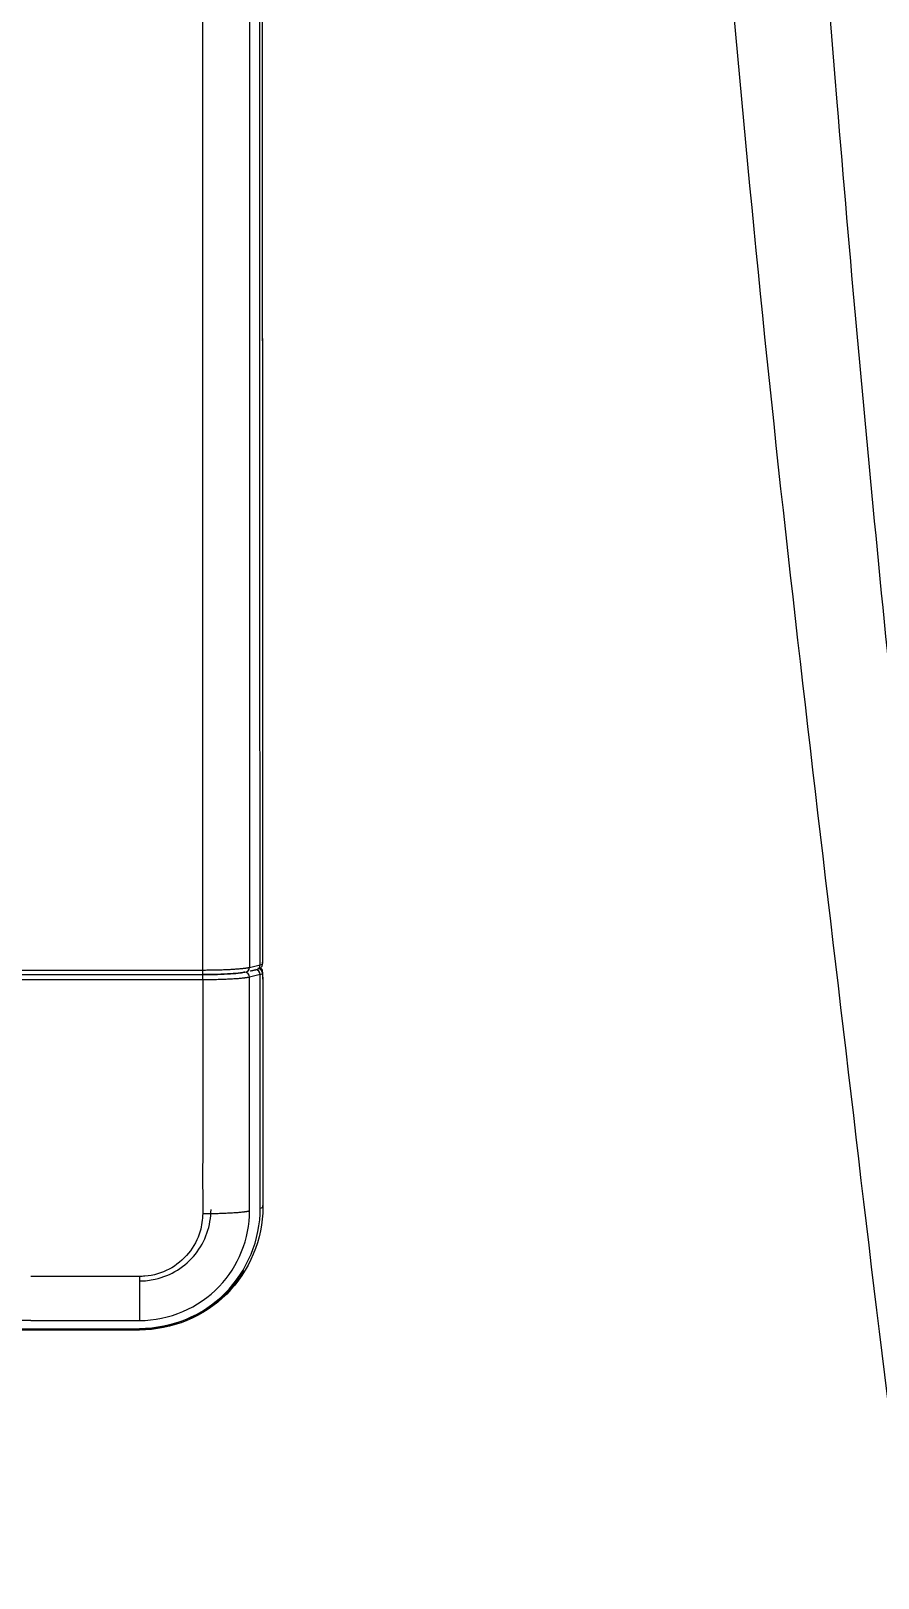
# Model space of a CAD drawing. Header units: millimetres. Extents: x 28 to 2369, y -329 to 1679.
# Drawn here: x 1005.4 to 1039.7, y 1072.5 to 1135.2 of the extents above; entities that cross this region are included whole.
import ezdxf

# ---------------------------------------------------------------- set-up
doc = ezdxf.new("R2010")
doc.units = ezdxf.units.MM
doc.layers.add('1LINE', color=7, linetype='CONTINUOUS')

msp = doc.modelspace()

# ---------------------------------------------------------------- linework, layer by layer
at = {"layer": '1LINE'}
for p, q in [((1014.757, 1097.451), (1014.757, 1097.507)), ((962.209, 1097.19), (1012.326, 1097.19)), ((962.209, 1097.006), (1012.326, 1097.006)), ((1012.326, 1096.791), (962.209, 1096.791)), ((1012.326, 1097.006), (1012.326, 1097.19)), ((1012.326, 1097.006), (1012.326, 1097.006)), ((1012.326, 1096.791), (1012.326, 1097.006)), ((1014.757, 1097.108), (1014.757, 1097.053))]:
    msp.add_line(p, q, dxfattribs=at)
for centre, major_axis, ratio, start_param, end_param in [((1014.465, 1097.406), (0.046, -0.195), 0.945699, 0.000306, 1.324479), ((1014.557, 1097.052), (0.2, 0), 0.996854, 0.000648, 1.570796), ((1014.465, 1097.007), (0.046, -0.195), 0.945699, 1.324479, 2.821217)]:
    msp.add_ellipse(centre, major_axis=major_axis, ratio=ratio, start_param=start_param, end_param=end_param, dxfattribs=at)
for points, knots in [([(1224.776, 844.683), (1212.04, 844.676), (1199.232, 846.913), (1175.255, 854.472), (1163.931, 859.799), (1147.735, 869.631), (1142.456, 873.239), (1132.448, 880.928), (1127.681, 885.023), (1118.579, 893.668), (1114.242, 898.216), (1105.95, 907.714), (1101.979, 912.687), (1090.767, 927.939), (1084.203, 938.582), (1075.751, 955.273), (1073.247, 961.001), (1069.512, 969.601), (1068.291, 972.48), (1066.124, 978.383), (1065.154, 981.394), (1063.19, 987.402), (1062.155, 990.385), (1060.174, 996.382), (1059.264, 999.408), (1056.73, 1008.532), (1055.294, 1014.654), (1052.921, 1023.798), (1052.192, 1026.856), (1050.933, 1033.003), (1050.37, 1036.086), (1048.639, 1045.329), (1047.496, 1051.491), (1045.901, 1060.75), (1045.399, 1063.841), (1044.549, 1070.046), (1044.179, 1073.157), (1043.063, 1082.488), (1042.342, 1088.71), (1040.305, 1107.393), (1039.061, 1119.861), (1035.998, 1157.349), (1034.841, 1182.341), (1034.133, 1219.818), (1033.983, 1232.305), (1033.652, 1257.265), (1033.503, 1269.738), (1033.254, 1294.665), (1033.192, 1307.121), (1033.275, 1321.123), (1033.286, 1322.679), (1033.311, 1325.79), (1033.317, 1327.353), (1033.397, 1331.981), (1033.494, 1335.019), (1033.901, 1343.774), (1034.327, 1349.212), (1034.931, 1354.113)], [0, 0, 0, 0, 0.0625, 0.0625, 0.125, 0.125, 0.15625, 0.15625, 0.1875, 0.1875, 0.21875, 0.21875, 0.25, 0.25, 0.3125, 0.3125, 0.34375, 0.34375, 0.359375, 0.359375, 0.375, 0.375, 0.390625, 0.390625, 0.40625, 0.40625, 0.4375, 0.4375, 0.453125, 0.453125, 0.46875, 0.46875, 0.5, 0.5, 0.515625, 0.515625, 0.53125, 0.53125, 0.5625, 0.5625, 0.625, 0.625, 0.75, 0.75, 0.8125, 0.8125, 0.875, 0.875, 0.9375, 0.9375, 0.945313, 0.945313, 0.953125, 0.953125, 0.96875, 0.96875, 1, 1, 1, 1]), ([(1012.326, 1097.19), (1012.326, 1141.604), (1012.326, 1186.018), (1012.326, 1252.687), (1012.326, 1274.941), (1012.326, 1308.427), (1012.326, 1319.659), (1012.326, 1332.295), (1012.326, 1333.699), (1012.326, 1335.804), (1012.324, 1336.507), (1012.331, 1337.316), (1012.33, 1337.424), (1012.326, 1337.532)], [0, 0, 0, 0, 0.554389, 0.554389, 0.832173, 0.832173, 0.972371, 0.972371, 0.989896, 0.989896, 0.998658, 0.998658, 1, 1, 1, 1]), ([(1014.654, 1097.401), (1014.654, 1098.546), (1014.653, 1099.69), (1014.649, 1105.68), (1014.646, 1110.525), (1014.642, 1120.215), (1014.64, 1125.06), (1014.637, 1131.017), (1014.637, 1132.129), (1014.634, 1140.106), (1014.632, 1146.971), (1014.63, 1157.269), (1014.629, 1160.701), (1014.628, 1170.999), (1014.627, 1177.865), (1014.627, 1188.163), (1014.627, 1191.596), (1014.627, 1201.894), (1014.627, 1208.76), (1014.628, 1219.058), (1014.629, 1222.491), (1014.63, 1232.79), (1014.631, 1239.655), (1014.634, 1249.954), (1014.634, 1253.387), (1014.637, 1263.686), (1014.639, 1270.552), (1014.642, 1280.851), (1014.643, 1284.284), (1014.645, 1291.15), (1014.646, 1294.583), (1014.65, 1304.882), (1014.652, 1311.748), (1014.656, 1322.047), (1014.658, 1325.48), (1014.66, 1330.63), (1014.66, 1332.347), (1014.662, 1334.921), (1014.662, 1335.78), (1014.662, 1337.006), (1014.663, 1337.375), (1014.663, 1337.743)], [0, 0, 0, 0, 0.014291, 0.014291, 0.074774, 0.074774, 0.135257, 0.135257, 0.149141, 0.149141, 0.234838, 0.234838, 0.277687, 0.277687, 0.363384, 0.363384, 0.406233, 0.406233, 0.49193, 0.49193, 0.534779, 0.534779, 0.620476, 0.620476, 0.663325, 0.663325, 0.749022, 0.749022, 0.791871, 0.791871, 0.83472, 0.83472, 0.920417, 0.920417, 0.963266, 0.963266, 0.98469, 0.98469, 0.995402, 0.995402, 1, 1, 1, 1]), ([(1014.765, 1337.792), (1014.765, 1336.463), (1014.764, 1335.134), (1014.761, 1328.488), (1014.759, 1323.17), (1014.749, 1296.585), (1014.742, 1275.317), (1014.732, 1232.783), (1014.729, 1211.516), (1014.73, 1188.426), (1014.73, 1186.603), (1014.73, 1177.915), (1014.731, 1171.05), (1014.732, 1160.752), (1014.733, 1157.319), (1014.735, 1147.022), (1014.737, 1140.157), (1014.74, 1129.86), (1014.742, 1126.427), (1014.746, 1116.13), (1014.75, 1109.266), (1014.755, 1100.751), (1014.756, 1099.101), (1014.757, 1097.451)], [0, 0, 0, 0, 0.016591, 0.016591, 0.082954, 0.082954, 0.348406, 0.348406, 0.613859, 0.613859, 0.636615, 0.636615, 0.722311, 0.722311, 0.76516, 0.76516, 0.850856, 0.850856, 0.893704, 0.893704, 0.979401, 0.979401, 1, 1, 1, 1]), ([(1160.839, 861.848), (1155.25, 864.558), (1149.817, 867.652), (1136.858, 876.263), (1129.628, 882.209), (1115.892, 895.022), (1109.367, 901.924), (1097.368, 916.336), (1091.861, 923.881), (1081.81, 939.639), (1077.259, 947.869), (1069.239, 964.978), (1065.869, 973.724), (1056.644, 1000.225), (1051.544, 1018.205), (1045.491, 1045.652), (1043.734, 1054.892), (1040.819, 1073.484), (1039.7, 1082.825), (1037.508, 1101.511), (1036.369, 1110.851), (1034.402, 1129.556), (1033.561, 1138.919), (1031.336, 1167.032), (1030.306, 1185.809), (1029.71, 1204.621)], [0, 0, 0, 0, 0.048122, 0.048122, 0.121344, 0.121344, 0.194565, 0.194565, 0.267786, 0.267786, 0.341008, 0.341008, 0.414229, 0.414229, 0.560672, 0.560672, 0.633893, 0.633893, 0.707115, 0.707115, 0.780336, 0.780336, 0.853557, 0.853557, 1, 1, 1, 1]), ([(1014.507, 1097.213), (1014.534, 1097.216), (1014.592, 1097.235), (1014.664, 1097.263), (1014.734, 1097.345), (1014.762, 1097.413), (1014.756, 1097.446), (1014.755, 1097.449)], [0, 0, 0, 0, 0.311832, 0.6525, 0.82006, 0.982611, 1, 1, 1, 1]), ([(1014.654, 1097.401), (1014.697, 1097.411), (1014.726, 1097.421), (1014.752, 1097.438), (1014.757, 1097.445), (1014.757, 1097.451)], [0, 0, 0, 0, 0.626328, 0.626328, 1, 1, 1, 1]), ([(1014.757, 1097.108), (1014.757, 1097.131), (1014.753, 1097.153), (1014.738, 1097.195), (1014.727, 1097.215), (1014.699, 1097.25), (1014.682, 1097.266), (1014.663, 1097.277)], [0, 0, 0, 0, 0.333509, 0.333509, 0.667019, 0.667019, 1, 1, 1, 1]), ([(1012.326, 1096.791), (1012.326, 1095.848), (1012.326, 1094.905), (1012.326, 1092.558), (1012.326, 1091.154), (1012.326, 1089.048), (1012.323, 1088.346), (1012.33, 1087.537), (1012.33, 1087.429), (1012.326, 1087.321)], [0, 0, 0, 0, 0.298766, 0.298766, 0.743555, 0.743555, 0.96595, 0.96595, 1, 1, 1, 1]), ([(1012.326, 1097.006), (1012.527, 1097.006), (1012.731, 1097.009), (1013.111, 1097.02), (1013.293, 1097.028), (1013.607, 1097.048), (1013.745, 1097.06), (1013.927, 1097.083), (1013.988, 1097.093), (1014.033, 1097.104)], [0, 0, 0, 0, 0.27035, 0.27035, 0.5407, 0.5407, 0.811049, 0.811049, 1, 1, 1, 1]), ([(1014.034, 1097.104), (1013.989, 1097.093), (1013.927, 1097.083), (1013.746, 1097.06), (1013.608, 1097.048), (1013.293, 1097.028), (1013.112, 1097.02), (1012.732, 1097.009), (1012.527, 1097.006), (1012.326, 1097.006)], [0, 0, 0, 0, 0.188951, 0.188951, 0.4593, 0.4593, 0.72965, 0.72965, 1, 1, 1, 1]), ([(1014.757, 1097.053), (1014.757, 1097.042), (1014.744, 1097.031), (1014.701, 1097.014), (1014.68, 1097.008), (1014.655, 1097.002)], [0, 0, 0, 0, 0.626328, 0.626328, 1, 1, 1, 1]), ([(1014.661, 1087.536), (1014.66, 1088.747), (1014.659, 1089.958), (1014.657, 1093.114), (1014.656, 1095.058), (1014.655, 1097.002)], [0, 0, 0, 0, 0.383836, 0.383836, 1, 1, 1, 1]), ([(1014.757, 1097.108), (1014.757, 1097.108), (1014.757, 1097.108), (1014.759, 1093.953), (1014.761, 1090.797), (1014.764, 1087.642)], [0, 0, 0, 0, 0.000014, 0.000014, 1, 1, 1, 1]), ([(1014.757, 1097.053), (1014.758, 1095.614), (1014.759, 1094.175), (1014.761, 1091.02), (1014.762, 1089.304), (1014.764, 1087.587)], [0, 0, 0, 0, 0.456084, 0.456084, 1, 1, 1, 1]), ([(1014.764, 1087.587), (1014.765, 1086.279), (1014.222, 1084.979), (1012.377, 1083.14), (1011.077, 1082.6), (1009.764, 1082.6)], [0, 0, 0, 0, 0.5, 0.5, 1, 1, 1, 1]), ([(1009.764, 1082.653), (1011.059, 1082.653), (1012.326, 1083.183), (1014.133, 1084.987), (1014.662, 1086.268), (1014.661, 1087.536)], [0, 0, 0, 0, 0.5, 0.5, 1, 1, 1, 1]), ([(1009.764, 1084.589), (1009.978, 1084.589), (1010.194, 1084.613), (1010.72, 1084.731), (1011.029, 1084.858), (1011.579, 1085.202), (1011.827, 1085.423), (1012.232, 1085.929), (1012.394, 1086.22), (1012.608, 1086.83), (1012.664, 1087.158), (1012.664, 1087.482)], [0, 0, 0, 0, 0.140926, 0.140926, 0.35575, 0.35575, 0.57046, 0.57046, 0.78523, 0.78523, 1, 1, 1, 1]), ([(1009.767, 1082.988), (1010.972, 1082.978), (1013.288, 1083.987), (1014.23, 1086.302), (1014.223, 1087.43)], [0, 0, 0, 0, 0.51559, 1, 1, 1, 1]), ([(1012.326, 1087.321), (1012.317, 1087.077), (1012.291, 1086.835), (1012.131, 1086.278), (1011.971, 1085.976), (1011.536, 1085.448), (1011.257, 1085.22), (1010.67, 1084.909), (1010.326, 1084.811), (1009.914, 1084.775), (1009.841, 1084.771), (1009.767, 1084.768)], [0, 0, 0, 0, 0.177439, 0.177439, 0.433194, 0.433194, 0.688948, 0.688948, 0.944703, 0.944703, 1, 1, 1, 1]), ([(1009.767, 1084.768), (1009.666, 1084.769), (1009.318, 1084.772), (1008.706, 1084.772), (1007.34, 1084.775), (1006.221, 1084.772), (1005.367, 1084.77)], [0, 0, 0, 0, 0.068944, 0.237286, 0.41744, 1, 1, 1, 1]), ([(1014.002, 1084.994), (1013.803, 1084.676), (1013.569, 1084.38), (1012.382, 1083.196), (1011.087, 1082.654), (1009.767, 1082.654)], [0, 0, 0, 0, 0.223681, 0.223681, 1, 1, 1, 1]), ([(1009.764, 1082.6), (1008.43, 1082.6), (1007.097, 1082.6), (1000.43, 1082.6), (995.097, 1082.6), (988.932, 1082.6), (988.1, 1082.6), (985.934, 1082.6), (984.601, 1082.6), (977.934, 1082.6), (972.601, 1082.6), (966.435, 1082.6), (965.603, 1082.6), (964.771, 1082.6)], [0, 0, 0, 0, 0.088904, 0.088904, 0.44452, 0.44452, 0.5, 0.5, 0.588904, 0.588904, 0.94452, 0.94452, 1, 1, 1, 1])]:
    msp.add_open_spline(points, degree=3, knots=knots, dxfattribs=at)
for points, degree in [([(1014.223, 1337.64), (1014.223, 1217.469), (1014.223, 1097.298)], 2), ([(1014.735, 1148.88), (1014.739, 1131.755), (1014.746, 1114.631), (1014.757, 1097.507)], 3), ([(1014.034, 1097.104), (1014.133, 1097.101), (1014.223, 1097.194), (1014.223, 1097.298)], 3), ([(1014.223, 1097.298), (1014.367, 1097.333), (1014.511, 1097.367), (1014.654, 1097.401)], 3), ([(1014.223, 1096.9), (1014.223, 1097.004), (1014.132, 1097.101), (1014.033, 1097.104)], 3), ([(1014.655, 1097.002), (1014.511, 1096.968), (1014.367, 1096.934), (1014.223, 1096.9)], 3), ([(1014.223, 1087.43), (1014.223, 1090.586), (1014.223, 1093.743), (1014.223, 1096.9)], 3), ([(1014.245, 1097.148), (1014.511, 1097.211)], 1), ([(1014.661, 1087.536), (1014.729, 1087.553), (1014.764, 1087.57), (1014.764, 1087.587)], 3), ([(1014.764, 1087.587), (1014.764, 1087.642)], 1), ([(1005.367, 1082.988), (996.317, 1082.988), (987.267, 1082.988)], 2), ([(1005.367, 1082.988), (1006.834, 1082.988), (1008.3, 1082.988), (1009.767, 1082.988)], 3), ([(964.771, 1082.653), (987.268, 1082.653), (1009.764, 1082.653)], 2), ([(1009.764, 1082.653), (1009.764, 1082.601), (1009.764, 1082.583), (1009.764, 1082.6)], 3)]:
    msp.add_open_spline(points, degree=degree, dxfattribs=at)
for points, weights in [([(1012.326, 1097.19), (1013.768, 1097.19), (1014.223, 1097.298)], [1, 0.811242185176, 1]), ([(1014.223, 1096.9), (1013.767, 1096.791), (1012.326, 1096.791)], [1, 0.811242185176, 1]), ([(1012.326, 1087.321), (1013.767, 1087.321), (1014.223, 1087.43)], [0.999922391109, 0.811280997602, 1]), ([(1009.767, 1084.768), (1009.767, 1083.333), (1009.767, 1082.988)], [0.999576730499, 0.811454057744, 1])]:
    msp.add_rational_spline(points, weights, degree=2, dxfattribs=at)
msp.add_rational_spline([(1005.367, 1084.771), (1005.367, 1084.771), (1005.367, 1084.77), (1005.367, 1084.77)], [1, 1, 0.999948734948, 0.999897497743], degree=2, knots=[0, 0, 0, 0.427373, 1, 1, 1], dxfattribs=at)

doc.saveas('drawing.dxf')
